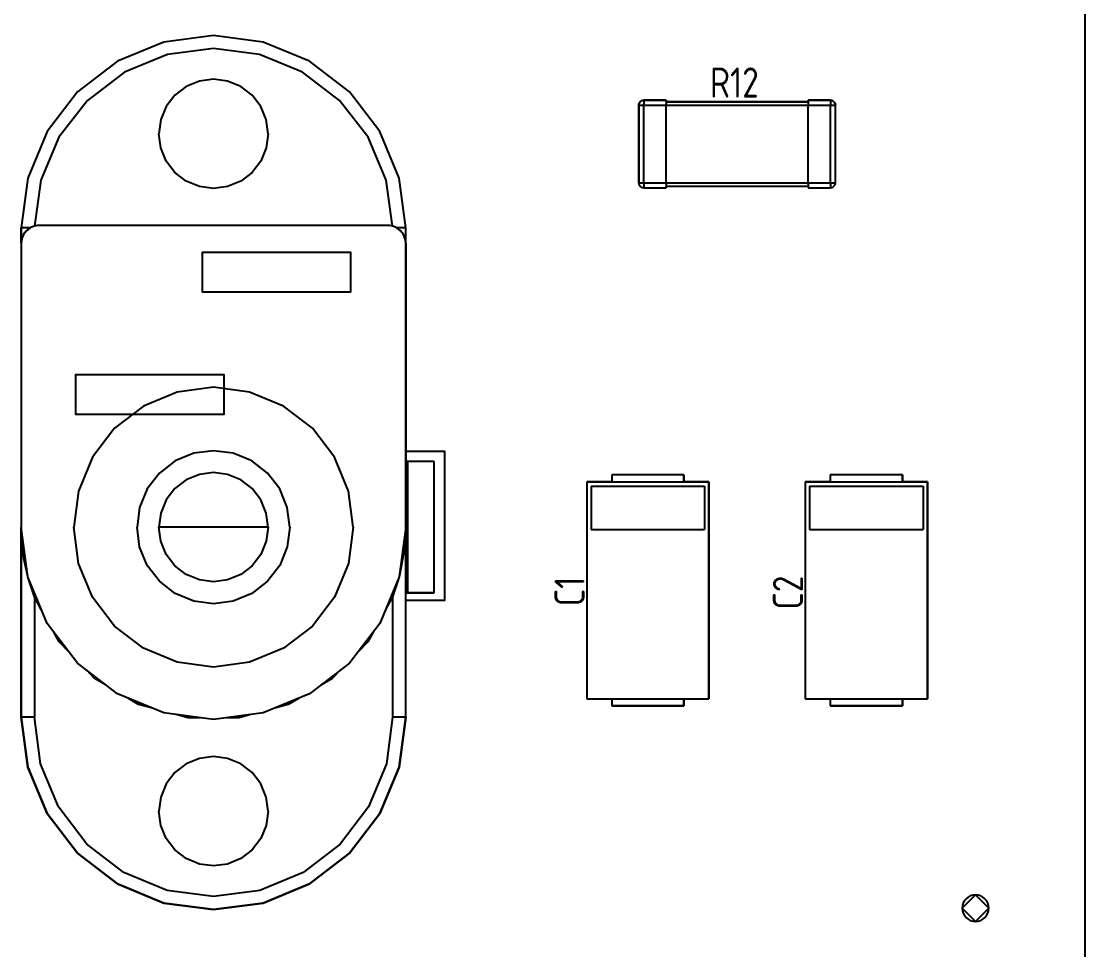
# Model space of a CAD drawing. Header units: inches. Extents: x 0 to 840, y -594 to 0.
# Drawn here: x 265.96 to 314.65, y -326.25 to -283.77 of the extents above; entities that cross this region are included whole.
import ezdxf

# ---------------------------------------------------------------- set-up
doc = ezdxf.new("R2010")
doc.units = ezdxf.units.IN
doc.header["$MEASUREMENT"] = 0
doc.styles.add('GOST type A0', font='', dxfattribs={"oblique": 15, "height": 5})
doc.styles.get('GOST type A0').set_extended_font_data('GOST type A')

msp = doc.modelspace()

# ---------------------------------------------------------------- linework, layer by layer
at = {"color": 18, "true_color": 0x000000}
for p, q in [((314.646, -244.354), (314.646, -389.354)), ((272.48, -284.72), (270.358, -285.598)), ((272.48, -284.72), (270.358, -285.598)), ((272.48, -284.72), (270.358, -285.598)), ((272.48, -284.72), (270.358, -285.598)), ((274.758, -284.42), (272.48, -284.72)), ((274.758, -284.42), (272.48, -284.72)), ((274.758, -284.42), (272.48, -284.72)), ((274.758, -284.42), (272.48, -284.72)), ((277.036, -284.72), (274.758, -284.42)), ((277.036, -284.72), (274.758, -284.42)), ((277.036, -284.72), (274.758, -284.42)), ((277.036, -284.72), (274.758, -284.42)), ((279.158, -285.598), (277.036, -284.72)), ((279.158, -285.598), (277.036, -284.72)), ((279.158, -285.598), (277.036, -284.72)), ((279.158, -285.598), (277.036, -284.72)), ((272.648, -285.296), (270.68, -286.106)), ((272.648, -285.296), (270.68, -286.106)), ((274.758, -285.02), (272.648, -285.296)), ((274.758, -285.02), (272.648, -285.296)), ((276.868, -285.296), (274.758, -285.02)), ((276.868, -285.296), (274.758, -285.02)), ((278.836, -286.106), (276.868, -285.296)), ((278.836, -286.106), (276.868, -285.296)), ((270.358, -285.598), (268.536, -286.998)), ((270.358, -285.598), (268.536, -286.998)), ((270.358, -285.598), (268.536, -286.998)), ((270.358, -285.598), (268.536, -286.998)), ((280.98, -286.998), (279.158, -285.598)), ((280.98, -286.998), (279.158, -285.598)), ((280.98, -286.998), (279.158, -285.598)), ((280.98, -286.998), (279.158, -285.598)), ((270.68, -286.106), (268.986, -287.396)), ((270.68, -286.106), (268.986, -287.396)), ((280.53, -287.396), (278.836, -286.106)), ((280.53, -287.396), (278.836, -286.106)), ((273.508, -286.754), (272.99, -287.152)), ((273.508, -286.754), (272.99, -287.152)), ((274.112, -286.504), (273.508, -286.754)), ((274.112, -286.504), (273.508, -286.754)), ((274.758, -286.42), (274.112, -286.504)), ((274.758, -286.42), (274.112, -286.504)), ((275.406, -286.504), (274.758, -286.42)), ((275.406, -286.504), (274.758, -286.42)), ((276.008, -286.754), (275.406, -286.504)), ((276.008, -286.754), (275.406, -286.504)), ((276.526, -287.152), (276.008, -286.754)), ((276.526, -287.152), (276.008, -286.754)), ((268.536, -286.998), (267.138, -288.82)), ((268.536, -286.998), (267.138, -288.82)), ((268.536, -286.998), (267.138, -288.82)), ((268.536, -286.998), (267.138, -288.82)), ((272.99, -287.152), (272.594, -287.67)), ((272.99, -287.152), (272.594, -287.67)), ((276.924, -287.67), (276.526, -287.152)), ((276.924, -287.67), (276.526, -287.152)), ((282.38, -288.82), (280.98, -286.998)), ((282.38, -288.82), (280.98, -286.998)), ((282.38, -288.82), (280.98, -286.998)), ((282.38, -288.82), (280.98, -286.998)), ((268.986, -287.396), (267.682, -289.076)), ((268.986, -287.396), (267.682, -289.076)), ((272.594, -287.67), (272.344, -288.272)), ((272.594, -287.67), (272.344, -288.272)), ((277.172, -288.272), (276.924, -287.67)), ((277.172, -288.272), (276.924, -287.67)), ((281.834, -289.076), (280.53, -287.396)), ((281.834, -289.076), (280.53, -287.396)), ((294.238, -287.552), (294.23, -287.612)), ((294.23, -287.612), (294.238, -287.552)), ((294.238, -287.552), (294.23, -287.612)), ((294.23, -287.612), (294.238, -287.552)), ((294.23, -287.612), (294.23, -291.162)), ((294.23, -291.162), (294.23, -287.612)), ((294.23, -287.612), (294.238, -287.612)), ((294.23, -287.612), (294.23, -291.162)), ((294.23, -291.162), (294.23, -287.612)), ((294.23, -287.612), (294.238, -287.612)), ((294.26, -287.498), (294.238, -287.552)), ((294.238, -287.552), (294.26, -287.498)), ((294.26, -287.498), (294.238, -287.552)), ((294.238, -287.552), (294.26, -287.498)), ((294.238, -287.612), (294.26, -287.612)), ((294.238, -287.612), (294.26, -287.612)), ((294.296, -287.452), (294.26, -287.498)), ((294.26, -287.498), (294.296, -287.452)), ((294.296, -287.452), (294.26, -287.498)), ((294.26, -287.498), (294.296, -287.452)), ((294.26, -287.612), (294.296, -287.612)), ((294.26, -287.612), (294.296, -287.612)), ((294.342, -287.416), (294.296, -287.452)), ((294.296, -287.452), (294.342, -287.416)), ((294.342, -287.416), (294.296, -287.452)), ((294.296, -287.452), (294.342, -287.416)), ((294.296, -287.612), (294.342, -287.612)), ((294.296, -287.612), (294.342, -287.612)), ((294.396, -287.394), (294.342, -287.416)), ((294.342, -287.416), (294.396, -287.394)), ((294.396, -287.394), (294.342, -287.416)), ((294.342, -287.416), (294.396, -287.394)), ((294.342, -287.612), (294.396, -287.612)), ((294.342, -287.612), (294.396, -287.612)), ((294.454, -287.386), (294.396, -287.394)), ((294.396, -287.394), (294.454, -287.386)), ((294.454, -287.386), (294.396, -287.394)), ((294.396, -287.394), (294.454, -287.386)), ((294.396, -287.612), (294.454, -287.612)), ((294.396, -287.612), (294.454, -287.612)), ((295.48, -287.386), (294.454, -287.386)), ((294.454, -287.386), (295.48, -287.386)), ((294.454, -287.386), (294.454, -287.394)), ((295.48, -287.386), (294.454, -287.386)), ((294.454, -287.386), (295.48, -287.386)), ((294.454, -287.386), (294.454, -287.394)), ((294.454, -287.394), (294.454, -287.416)), ((294.454, -287.394), (294.454, -287.416)), ((294.454, -287.416), (294.454, -287.452)), ((294.454, -287.416), (294.454, -287.452)), ((294.454, -287.452), (294.454, -287.498)), ((294.454, -287.452), (294.454, -287.498)), ((294.454, -287.498), (294.454, -287.552)), ((294.454, -287.498), (294.454, -287.552)), ((294.454, -287.612), (294.454, -287.552)), ((294.454, -287.612), (294.454, -287.552)), ((294.454, -287.612), (295.48, -287.612)), ((294.454, -291.162), (294.454, -287.612)), ((294.454, -287.612), (295.48, -287.612)), ((294.454, -291.162), (294.454, -287.612)), ((295.48, -287.462), (295.48, -287.386)), ((295.48, -287.386), (295.48, -287.394)), ((295.48, -287.462), (295.48, -287.386)), ((295.48, -287.386), (295.48, -287.394)), ((295.48, -287.394), (295.48, -287.416)), ((295.48, -287.394), (295.48, -287.416)), ((295.48, -287.416), (295.48, -287.452)), ((295.48, -287.416), (295.48, -287.452)), ((295.48, -287.452), (295.48, -287.498)), ((295.48, -287.452), (295.48, -287.498)), ((301.98, -287.462), (295.48, -287.462)), ((295.48, -287.462), (301.98, -287.462)), ((301.98, -287.462), (295.48, -287.462)), ((295.48, -287.462), (301.98, -287.462)), ((295.48, -287.498), (295.48, -287.552)), ((295.48, -287.498), (295.48, -287.552)), ((295.48, -287.612), (295.48, -287.552)), ((295.48, -287.612), (295.48, -287.552)), ((295.48, -291.162), (295.48, -287.612)), ((295.48, -287.612), (301.98, -287.612)), ((295.48, -291.162), (295.48, -287.612)), ((295.48, -287.612), (301.98, -287.612)), ((303.004, -287.386), (301.98, -287.386)), ((301.98, -287.386), (301.98, -287.394)), ((301.98, -287.386), (303.004, -287.386)), ((301.98, -287.394), (301.98, -287.386)), ((303.004, -287.386), (301.98, -287.386)), ((301.98, -287.386), (301.98, -287.394)), ((301.98, -287.386), (303.004, -287.386)), ((301.98, -287.394), (301.98, -287.386)), ((301.98, -287.394), (301.98, -287.462)), ((301.98, -287.394), (301.98, -287.416)), ((301.98, -287.394), (301.98, -287.462)), ((301.98, -287.394), (301.98, -287.416)), ((301.98, -287.416), (301.98, -287.452)), ((301.98, -287.416), (301.98, -287.452)), ((301.98, -287.452), (301.98, -287.498)), ((301.98, -287.452), (301.98, -287.498)), ((301.98, -287.498), (301.98, -287.552)), ((301.98, -287.498), (301.98, -287.552)), ((301.98, -287.552), (301.98, -287.612)), ((301.98, -287.552), (301.98, -287.612)), ((301.98, -291.162), (301.98, -287.612)), ((301.98, -287.612), (303.004, -287.612)), ((301.98, -291.162), (301.98, -287.612)), ((301.98, -287.612), (303.004, -287.612)), ((303.064, -287.394), (303.004, -287.386)), ((303.004, -287.386), (303.064, -287.394)), ((303.004, -287.394), (303.004, -287.386)), ((303.064, -287.394), (303.004, -287.386)), ((303.004, -287.386), (303.064, -287.394)), ((303.004, -287.394), (303.004, -287.386)), ((303.004, -287.394), (303.004, -287.416)), ((303.004, -287.394), (303.004, -287.416)), ((303.004, -287.416), (303.004, -287.452)), ((303.004, -287.416), (303.004, -287.452)), ((303.004, -287.452), (303.004, -287.498)), ((303.004, -287.452), (303.004, -287.498)), ((303.004, -287.498), (303.004, -287.552)), ((303.004, -287.498), (303.004, -287.552)), ((303.004, -287.552), (303.004, -287.612)), ((303.004, -287.552), (303.004, -287.612)), ((303.004, -287.612), (303.064, -287.612)), ((303.004, -291.162), (303.004, -287.612)), ((303.004, -287.612), (303.064, -287.612)), ((303.004, -291.162), (303.004, -287.612)), ((303.118, -287.416), (303.064, -287.394)), ((303.064, -287.394), (303.118, -287.416)), ((303.118, -287.416), (303.064, -287.394)), ((303.064, -287.394), (303.118, -287.416)), ((303.064, -287.612), (303.118, -287.612)), ((303.064, -287.612), (303.118, -287.612)), ((303.164, -287.452), (303.118, -287.416)), ((303.118, -287.416), (303.164, -287.452)), ((303.164, -287.452), (303.118, -287.416)), ((303.118, -287.416), (303.164, -287.452)), ((303.118, -287.612), (303.164, -287.612)), ((303.118, -287.612), (303.164, -287.612)), ((303.2, -287.498), (303.164, -287.452)), ((303.164, -287.452), (303.2, -287.498)), ((303.2, -287.498), (303.164, -287.452)), ((303.164, -287.452), (303.2, -287.498)), ((303.164, -287.612), (303.2, -287.612)), ((303.164, -287.612), (303.2, -287.612)), ((303.222, -287.552), (303.2, -287.498)), ((303.2, -287.498), (303.222, -287.552)), ((303.222, -287.552), (303.2, -287.498)), ((303.2, -287.498), (303.222, -287.552)), ((303.2, -287.612), (303.222, -287.612)), ((303.2, -287.612), (303.222, -287.612)), ((303.23, -287.612), (303.222, -287.552)), ((303.222, -287.552), (303.23, -287.612)), ((303.23, -287.612), (303.222, -287.552)), ((303.222, -287.552), (303.23, -287.612)), ((303.222, -287.612), (303.23, -287.612)), ((303.222, -287.612), (303.23, -287.612)), ((303.23, -291.162), (303.23, -287.612)), ((303.23, -291.162), (303.23, -287.612)), ((303.23, -291.162), (303.23, -287.612)), ((303.23, -291.162), (303.23, -287.612)), ((272.344, -288.272), (272.258, -288.92)), ((272.344, -288.272), (272.258, -288.92)), ((277.258, -288.92), (277.172, -288.272)), ((277.258, -288.92), (277.172, -288.272)), ((267.138, -288.82), (266.258, -290.942)), ((267.138, -288.82), (266.258, -290.942)), ((267.138, -288.82), (266.258, -290.942)), ((267.138, -288.82), (266.258, -290.942)), ((267.682, -289.076), (266.854, -291.038)), ((267.682, -289.076), (266.854, -291.038)), ((272.344, -289.566), (272.258, -288.92)), ((272.344, -289.566), (272.258, -288.92)), ((277.258, -288.92), (277.172, -289.566)), ((277.258, -288.92), (277.172, -289.566)), ((282.662, -291.038), (281.834, -289.076)), ((282.662, -291.038), (281.834, -289.076)), ((283.258, -290.942), (282.38, -288.82)), ((283.258, -290.942), (282.38, -288.82)), ((283.258, -290.942), (282.38, -288.82)), ((283.258, -290.942), (282.38, -288.82)), ((272.594, -290.17), (272.344, -289.566)), ((272.594, -290.17), (272.344, -289.566)), ((277.172, -289.566), (276.924, -290.17)), ((277.172, -289.566), (276.924, -290.17)), ((272.99, -290.688), (272.594, -290.17)), ((272.99, -290.688), (272.594, -290.17)), ((276.924, -290.17), (276.526, -290.688)), ((276.924, -290.17), (276.526, -290.688)), ((266.258, -290.942), (265.958, -293.22)), ((266.258, -290.942), (265.958, -293.22)), ((266.258, -290.942), (265.958, -293.22)), ((266.258, -290.942), (265.958, -293.22)), ((266.854, -291.038), (266.558, -293.146)), ((266.854, -291.038), (266.558, -293.146)), ((273.508, -291.084), (272.99, -290.688)), ((273.508, -291.084), (272.99, -290.688)), ((274.112, -291.334), (273.508, -291.084)), ((274.112, -291.334), (273.508, -291.084)), ((276.008, -291.084), (275.406, -291.334)), ((276.008, -291.084), (275.406, -291.334)), ((276.526, -290.688), (276.008, -291.084)), ((276.526, -290.688), (276.008, -291.084)), ((282.958, -293.146), (282.662, -291.038)), ((282.958, -293.146), (282.662, -291.038)), ((283.558, -293.22), (283.258, -290.942)), ((283.558, -293.22), (283.258, -290.942)), ((283.558, -293.22), (283.258, -290.942)), ((283.558, -293.22), (283.258, -290.942)), ((274.758, -291.42), (274.112, -291.334)), ((274.758, -291.42), (274.112, -291.334)), ((275.406, -291.334), (274.758, -291.42)), ((275.406, -291.334), (274.758, -291.42)), ((294.23, -291.162), (294.238, -291.22)), ((294.23, -291.162), (294.238, -291.22)), ((294.23, -291.162), (294.238, -291.162)), ((294.23, -291.162), (294.238, -291.22)), ((294.23, -291.162), (294.238, -291.22)), ((294.23, -291.162), (294.238, -291.162)), ((294.238, -291.162), (294.26, -291.162)), ((294.238, -291.162), (294.26, -291.162)), ((294.238, -291.22), (294.26, -291.274)), ((294.238, -291.22), (294.26, -291.274)), ((294.238, -291.22), (294.26, -291.274)), ((294.238, -291.22), (294.26, -291.274)), ((294.26, -291.162), (294.296, -291.162)), ((294.26, -291.162), (294.296, -291.162)), ((294.26, -291.274), (294.296, -291.32)), ((294.26, -291.274), (294.296, -291.32)), ((294.26, -291.274), (294.296, -291.32)), ((294.26, -291.274), (294.296, -291.32)), ((294.296, -291.162), (294.342, -291.162)), ((294.296, -291.162), (294.342, -291.162)), ((294.296, -291.32), (294.342, -291.356)), ((294.296, -291.32), (294.342, -291.356)), ((294.296, -291.32), (294.342, -291.356)), ((294.296, -291.32), (294.342, -291.356)), ((294.342, -291.162), (294.396, -291.162)), ((294.342, -291.162), (294.396, -291.162)), ((294.342, -291.356), (294.396, -291.378)), ((294.342, -291.356), (294.396, -291.378)), ((294.342, -291.356), (294.396, -291.378)), ((294.342, -291.356), (294.396, -291.378)), ((294.396, -291.162), (294.454, -291.162)), ((294.396, -291.162), (294.454, -291.162)), ((294.396, -291.378), (294.454, -291.386)), ((294.396, -291.378), (294.454, -291.386)), ((294.396, -291.378), (294.454, -291.386)), ((294.396, -291.378), (294.454, -291.386)), ((294.454, -291.162), (294.454, -291.22)), ((294.454, -291.162), (295.48, -291.162)), ((294.454, -291.162), (294.454, -291.22)), ((294.454, -291.162), (295.48, -291.162)), ((294.454, -291.22), (294.454, -291.274)), ((294.454, -291.22), (294.454, -291.274)), ((294.454, -291.274), (294.454, -291.32)), ((294.454, -291.274), (294.454, -291.32)), ((294.454, -291.32), (294.454, -291.356)), ((294.454, -291.32), (294.454, -291.356)), ((294.454, -291.356), (294.454, -291.378)), ((294.454, -291.356), (294.454, -291.378)), ((294.454, -291.386), (294.454, -291.378)), ((294.454, -291.386), (294.454, -291.378)), ((294.454, -291.386), (295.48, -291.386)), ((294.454, -291.386), (295.48, -291.386)), ((294.454, -291.386), (295.48, -291.386)), ((294.454, -291.386), (295.48, -291.386)), ((295.48, -291.162), (295.48, -291.22)), ((295.48, -291.162), (301.98, -291.162)), ((295.48, -291.162), (295.48, -291.22)), ((295.48, -291.162), (301.98, -291.162)), ((295.48, -291.22), (295.48, -291.274)), ((295.48, -291.22), (295.48, -291.274)), ((295.48, -291.274), (295.48, -291.32)), ((295.48, -291.274), (295.48, -291.32)), ((295.48, -291.378), (295.48, -291.312)), ((295.48, -291.312), (301.98, -291.312)), ((295.48, -291.312), (301.98, -291.312)), ((295.48, -291.378), (295.48, -291.312)), ((295.48, -291.312), (301.98, -291.312)), ((295.48, -291.312), (301.98, -291.312)), ((295.48, -291.32), (295.48, -291.356)), ((295.48, -291.32), (295.48, -291.356)), ((295.48, -291.356), (295.48, -291.378)), ((295.48, -291.356), (295.48, -291.378)), ((295.48, -291.386), (295.48, -291.378)), ((295.48, -291.386), (295.48, -291.378)), ((295.48, -291.386), (295.48, -291.378)), ((295.48, -291.386), (295.48, -291.378)), ((301.98, -291.22), (301.98, -291.162)), ((301.98, -291.162), (303.004, -291.162)), ((301.98, -291.22), (301.98, -291.162)), ((301.98, -291.162), (303.004, -291.162)), ((301.98, -291.22), (301.98, -291.274)), ((301.98, -291.22), (301.98, -291.274)), ((301.98, -291.274), (301.98, -291.32)), ((301.98, -291.274), (301.98, -291.32)), ((301.98, -291.312), (301.98, -291.386)), ((301.98, -291.312), (301.98, -291.386)), ((301.98, -291.32), (301.98, -291.356)), ((301.98, -291.32), (301.98, -291.356)), ((301.98, -291.356), (301.98, -291.378)), ((301.98, -291.356), (301.98, -291.378)), ((301.98, -291.378), (301.98, -291.386)), ((301.98, -291.378), (301.98, -291.386)), ((301.98, -291.386), (303.004, -291.386)), ((301.98, -291.386), (303.004, -291.386)), ((301.98, -291.386), (303.004, -291.386)), ((301.98, -291.386), (303.004, -291.386)), ((303.004, -291.22), (303.004, -291.162)), ((303.004, -291.162), (303.064, -291.162)), ((303.004, -291.22), (303.004, -291.162)), ((303.004, -291.162), (303.064, -291.162)), ((303.004, -291.22), (303.004, -291.274)), ((303.004, -291.22), (303.004, -291.274)), ((303.004, -291.274), (303.004, -291.32)), ((303.004, -291.274), (303.004, -291.32)), ((303.004, -291.32), (303.004, -291.356)), ((303.004, -291.32), (303.004, -291.356)), ((303.004, -291.356), (303.004, -291.378)), ((303.004, -291.356), (303.004, -291.378)), ((303.004, -291.386), (303.064, -291.378)), ((303.004, -291.378), (303.004, -291.386)), ((303.004, -291.386), (303.064, -291.378)), ((303.004, -291.386), (303.064, -291.378)), ((303.004, -291.378), (303.004, -291.386)), ((303.004, -291.386), (303.064, -291.378)), ((303.064, -291.162), (303.118, -291.162)), ((303.064, -291.162), (303.118, -291.162)), ((303.064, -291.378), (303.118, -291.356)), ((303.064, -291.378), (303.118, -291.356)), ((303.064, -291.378), (303.118, -291.356)), ((303.064, -291.378), (303.118, -291.356)), ((303.118, -291.162), (303.164, -291.162)), ((303.118, -291.162), (303.164, -291.162)), ((303.118, -291.356), (303.164, -291.32)), ((303.118, -291.356), (303.164, -291.32)), ((303.118, -291.356), (303.164, -291.32)), ((303.118, -291.356), (303.164, -291.32)), ((303.164, -291.162), (303.2, -291.162)), ((303.164, -291.162), (303.2, -291.162)), ((303.164, -291.32), (303.2, -291.274)), ((303.164, -291.32), (303.2, -291.274)), ((303.164, -291.32), (303.2, -291.274)), ((303.164, -291.32), (303.2, -291.274)), ((303.2, -291.162), (303.222, -291.162)), ((303.2, -291.162), (303.222, -291.162)), ((303.2, -291.274), (303.222, -291.22)), ((303.2, -291.274), (303.222, -291.22)), ((303.2, -291.274), (303.222, -291.22)), ((303.2, -291.274), (303.222, -291.22)), ((303.222, -291.22), (303.23, -291.162)), ((303.222, -291.22), (303.23, -291.162)), ((303.222, -291.162), (303.23, -291.162)), ((303.222, -291.22), (303.23, -291.162)), ((303.222, -291.22), (303.23, -291.162)), ((303.222, -291.162), (303.23, -291.162)), ((265.958, -293.22), (265.958, -315.62)), ((265.958, -293.92), (265.958, -293.22)), ((265.976, -293.22), (265.958, -293.22)), ((265.958, -293.22), (265.958, -315.62)), ((265.958, -293.92), (265.958, -293.22)), ((265.976, -293.22), (265.958, -293.22)), ((266.032, -293.22), (265.976, -293.22)), ((266.032, -293.22), (265.976, -293.22)), ((266.066, -293.52), (265.986, -293.712)), ((266.066, -293.52), (265.986, -293.712)), ((266.056, -293.538), (266, -293.662)), ((266.056, -293.538), (266, -293.662)), ((266.12, -293.22), (266.032, -293.22)), ((266.12, -293.22), (266.032, -293.22)), ((266.062, -293.528), (266.056, -293.538)), ((266.062, -293.528), (266.056, -293.538)), ((266.192, -293.354), (266.066, -293.52)), ((266.192, -293.354), (266.066, -293.52)), ((266.134, -293.418), (266.078, -293.502)), ((266.134, -293.418), (266.078, -293.502)), ((266.236, -293.22), (266.12, -293.22)), ((266.236, -293.22), (266.12, -293.22)), ((266.176, -293.376), (266.134, -293.418)), ((266.176, -293.376), (266.134, -293.418)), ((266.358, -293.226), (266.192, -293.354)), ((266.358, -293.226), (266.192, -293.354)), ((266.238, -293.312), (266.21, -293.34)), ((266.238, -293.312), (266.21, -293.34)), ((266.37, -293.22), (266.236, -293.22)), ((266.37, -293.22), (266.236, -293.22)), ((266.338, -293.242), (266.238, -293.312)), ((266.338, -293.242), (266.238, -293.312)), ((266.552, -293.148), (266.358, -293.226)), ((266.552, -293.148), (266.358, -293.226)), ((266.37, -293.22), (266.364, -293.224)), ((266.37, -293.22), (266.364, -293.224)), ((266.42, -293.194), (266.37, -293.22)), ((266.42, -293.194), (266.37, -293.22)), ((266.472, -293.172), (266.42, -293.194)), ((266.472, -293.172), (266.42, -293.194)), ((266.546, -293.148), (266.472, -293.172)), ((266.546, -293.148), (266.472, -293.172)), ((266.758, -293.12), (266.552, -293.148)), ((266.758, -293.12), (266.552, -293.148)), ((266.558, -293.146), (266.554, -293.146)), ((266.558, -293.146), (266.554, -293.146)), ((266.624, -293.132), (266.558, -293.146)), ((266.624, -293.132), (266.558, -293.146)), ((266.69, -293.122), (266.624, -293.132)), ((266.69, -293.122), (266.624, -293.132)), ((266.758, -293.12), (266.69, -293.122)), ((266.758, -293.12), (266.69, -293.122)), ((282.758, -293.12), (266.758, -293.12)), ((282.758, -293.12), (266.758, -293.12)), ((282.826, -293.122), (282.758, -293.12)), ((282.966, -293.148), (282.758, -293.12)), ((282.826, -293.122), (282.758, -293.12)), ((282.966, -293.148), (282.758, -293.12)), ((282.892, -293.132), (282.826, -293.122)), ((282.892, -293.132), (282.826, -293.122)), ((282.958, -293.146), (282.892, -293.132)), ((282.958, -293.146), (282.892, -293.132)), ((282.964, -293.146), (282.958, -293.146)), ((282.964, -293.146), (282.958, -293.146)), ((283.158, -293.226), (282.966, -293.148)), ((283.158, -293.226), (282.966, -293.148)), ((283.012, -293.162), (282.968, -293.148)), ((283.012, -293.162), (282.968, -293.148)), ((283.066, -293.182), (283.012, -293.162)), ((283.066, -293.182), (283.012, -293.162)), ((283.146, -293.22), (283.066, -293.182)), ((283.146, -293.22), (283.066, -293.182)), ((283.154, -293.226), (283.146, -293.22)), ((283.28, -293.22), (283.146, -293.22)), ((283.154, -293.226), (283.146, -293.22)), ((283.28, -293.22), (283.146, -293.22)), ((283.324, -293.354), (283.158, -293.226)), ((283.324, -293.354), (283.158, -293.226)), ((283.232, -293.276), (283.166, -293.232)), ((283.232, -293.276), (283.166, -293.232)), ((283.308, -293.338), (283.232, -293.276)), ((283.308, -293.338), (283.232, -293.276)), ((283.396, -293.22), (283.28, -293.22)), ((283.396, -293.22), (283.28, -293.22)), ((283.316, -293.348), (283.308, -293.338)), ((283.316, -293.348), (283.308, -293.338)), ((283.45, -293.52), (283.324, -293.354)), ((283.45, -293.52), (283.324, -293.354)), ((283.43, -293.486), (283.358, -293.398)), ((283.43, -293.486), (283.358, -293.398)), ((283.484, -293.22), (283.396, -293.22)), ((283.484, -293.22), (283.396, -293.22)), ((283.438, -293.504), (283.43, -293.486)), ((283.438, -293.504), (283.43, -293.486)), ((283.53, -293.712), (283.45, -293.52)), ((283.53, -293.712), (283.45, -293.52)), ((283.54, -293.22), (283.484, -293.22)), ((283.54, -293.22), (283.484, -293.22)), ((283.558, -293.22), (283.54, -293.22)), ((283.558, -293.22), (283.54, -293.22)), ((283.558, -303.92), (283.558, -293.22)), ((283.558, -293.92), (283.558, -293.22)), ((283.558, -303.92), (283.558, -293.22)), ((283.558, -293.92), (283.558, -293.22)), ((265.986, -293.712), (265.958, -293.92)), ((265.986, -293.712), (265.958, -293.92)), ((265.968, -293.79), (265.958, -293.92)), ((265.968, -293.79), (265.958, -293.92)), ((265.958, -293.92), (265.958, -306.92)), ((265.958, -293.92), (265.958, -306.92)), ((265.982, -293.734), (265.968, -293.79)), ((265.982, -293.734), (265.968, -293.79)), ((266, -293.662), (265.992, -293.698)), ((266, -293.662), (265.992, -293.698)), ((283.524, -293.688), (283.49, -293.616)), ((283.524, -293.688), (283.49, -293.616)), ((283.526, -293.7), (283.524, -293.688)), ((283.526, -293.7), (283.524, -293.688)), ((283.558, -293.92), (283.53, -293.712)), ((283.558, -293.92), (283.53, -293.712)), ((283.558, -293.92), (283.558, -306.92)), ((283.558, -293.92), (283.558, -306.92)), ((274.247, -294.354), (274.246, -296.153)), ((281.046, -294.355), (274.247, -294.354)), ((281.045, -296.154), (281.046, -294.355)), ((274.246, -296.153), (281.045, -296.154)), ((268.447, -299.954), (268.446, -301.753)), ((275.246, -299.955), (268.447, -299.954)), ((275.245, -301.754), (275.246, -299.955)), ((273.102, -300.738), (271.558, -301.378)), ((273.102, -300.738), (271.558, -301.378)), ((274.758, -300.52), (273.102, -300.738)), ((274.758, -300.52), (273.102, -300.738)), ((276.414, -300.738), (274.758, -300.52)), ((276.414, -300.738), (274.758, -300.52)), ((277.958, -301.378), (276.414, -300.738)), ((277.958, -301.378), (276.414, -300.738)), ((271.558, -301.378), (270.232, -302.394)), ((271.558, -301.378), (270.232, -302.394)), ((279.284, -302.394), (277.958, -301.378)), ((279.284, -302.394), (277.958, -301.378)), ((268.446, -301.753), (275.245, -301.754)), ((270.232, -302.394), (269.216, -303.72)), ((270.232, -302.394), (269.216, -303.72)), ((280.3, -303.72), (279.284, -302.394)), ((280.3, -303.72), (279.284, -302.394)), ((269.216, -303.72), (268.576, -305.264)), ((269.216, -303.72), (268.576, -305.264)), ((273.852, -303.54), (273.008, -303.888)), ((273.852, -303.54), (273.008, -303.888)), ((274.758, -303.42), (273.852, -303.54)), ((274.758, -303.42), (273.852, -303.54)), ((275.664, -303.54), (274.758, -303.42)), ((275.664, -303.54), (274.758, -303.42)), ((276.508, -303.888), (275.664, -303.54)), ((276.508, -303.888), (275.664, -303.54)), ((280.94, -305.264), (280.3, -303.72)), ((280.94, -305.264), (280.3, -303.72)), ((283.547, -303.454), (283.546, -310.253)), ((285.346, -303.455), (283.547, -303.454)), ((285.345, -310.254), (285.346, -303.455)), ((273.008, -303.888), (272.284, -304.444)), ((273.008, -303.888), (272.284, -304.444)), ((277.232, -304.444), (276.508, -303.888)), ((277.232, -304.444), (276.508, -303.888)), ((284.858, -303.92), (283.558, -303.92)), ((283.658, -303.92), (283.558, -303.92)), ((284.858, -303.92), (283.558, -303.92)), ((283.658, -303.92), (283.558, -303.92)), ((283.968, -303.92), (283.658, -303.92)), ((283.658, -309.92), (283.658, -303.92)), ((283.968, -303.92), (283.658, -303.92)), ((283.658, -309.92), (283.658, -303.92)), ((284.258, -303.92), (283.968, -303.92)), ((284.258, -303.92), (283.968, -303.92)), ((284.506, -303.92), (284.258, -303.92)), ((284.506, -303.92), (284.258, -303.92)), ((284.698, -303.92), (284.506, -303.92)), ((284.698, -303.92), (284.506, -303.92)), ((284.818, -303.92), (284.698, -303.92)), ((284.818, -303.92), (284.698, -303.92)), ((284.858, -303.92), (284.818, -303.92)), ((284.858, -303.92), (284.818, -303.92)), ((284.858, -309.92), (284.858, -303.92)), ((284.858, -309.92), (284.858, -303.92)), ((284.858, -309.92), (284.858, -303.92)), ((284.858, -309.92), (284.858, -303.92)), ((272.284, -304.444), (271.726, -305.17)), ((272.284, -304.444), (271.726, -305.17)), ((273.508, -304.754), (272.99, -305.152)), ((273.508, -304.754), (272.99, -305.152)), ((274.112, -304.504), (273.508, -304.754)), ((274.112, -304.504), (273.508, -304.754)), ((274.758, -304.42), (274.112, -304.504)), ((274.758, -304.42), (274.112, -304.504)), ((275.406, -304.504), (274.758, -304.42)), ((275.406, -304.504), (274.758, -304.42)), ((276.008, -304.754), (275.406, -304.504)), ((276.008, -304.754), (275.406, -304.504)), ((276.526, -305.152), (276.008, -304.754)), ((276.526, -305.152), (276.008, -304.754)), ((277.79, -305.17), (277.232, -304.444)), ((277.79, -305.17), (277.232, -304.444)), ((296.298, -304.529), (292.994, -304.529)), ((292.994, -304.529), (292.994, -304.847)), ((296.298, -304.529), (292.994, -304.529)), ((292.994, -304.529), (292.994, -304.847)), ((296.298, -304.529), (292.994, -304.529)), ((292.994, -304.529), (292.994, -304.847)), ((296.298, -304.529), (292.994, -304.529)), ((292.994, -304.529), (292.994, -304.847)), ((296.298, -304.529), (292.994, -304.529)), ((292.994, -304.529), (292.994, -304.847)), ((296.298, -304.529), (292.994, -304.529)), ((292.994, -304.529), (292.994, -304.847)), ((296.298, -304.847), (296.298, -304.529)), ((296.298, -304.529), (296.298, -304.847)), ((296.298, -304.529), (296.298, -304.847)), ((296.298, -304.847), (296.298, -304.529)), ((296.298, -304.529), (296.298, -304.847)), ((296.298, -304.529), (296.298, -304.847)), ((306.298, -304.529), (302.994, -304.529)), ((302.994, -304.529), (302.994, -304.847)), ((306.298, -304.529), (302.994, -304.529)), ((302.994, -304.529), (302.994, -304.847)), ((306.298, -304.529), (302.994, -304.529)), ((302.994, -304.529), (302.994, -304.847)), ((306.298, -304.529), (302.994, -304.529)), ((302.994, -304.529), (302.994, -304.847)), ((306.298, -304.529), (302.994, -304.529)), ((302.994, -304.529), (302.994, -304.847)), ((306.298, -304.529), (302.994, -304.529)), ((302.994, -304.529), (302.994, -304.847)), ((306.298, -304.847), (306.298, -304.529)), ((306.298, -304.529), (306.298, -304.847)), ((306.298, -304.529), (306.298, -304.847)), ((306.298, -304.847), (306.298, -304.529)), ((306.298, -304.529), (306.298, -304.847)), ((306.298, -304.529), (306.298, -304.847)), ((268.576, -305.264), (268.358, -306.92)), ((268.576, -305.264), (268.358, -306.92)), ((271.726, -305.17), (271.378, -306.014)), ((271.726, -305.17), (271.378, -306.014)), ((272.99, -305.152), (272.594, -305.67)), ((272.99, -305.152), (272.594, -305.67)), ((276.924, -305.67), (276.526, -305.152)), ((276.924, -305.67), (276.526, -305.152)), ((278.138, -306.014), (277.79, -305.17)), ((278.138, -306.014), (277.79, -305.17)), ((281.158, -306.92), (280.94, -305.264)), ((281.158, -306.92), (280.94, -305.264)), ((292.994, -304.847), (291.852, -304.847)), ((291.852, -304.847), (291.852, -314.779)), ((291.852, -304.847), (297.44, -304.847)), ((291.852, -304.847), (291.852, -314.779)), ((291.852, -304.847), (297.44, -304.847)), ((291.852, -304.847), (291.852, -314.779)), ((292.994, -304.847), (291.852, -304.847)), ((291.852, -304.847), (291.852, -314.779)), ((291.852, -304.847), (297.44, -304.847)), ((291.852, -304.847), (291.852, -314.779)), ((291.852, -304.847), (297.44, -304.847)), ((291.852, -304.847), (291.852, -314.779)), ((292.05, -305.045), (297.242, -305.045)), ((292.05, -305.045), (292.05, -307.033)), ((292.05, -305.045), (297.242, -305.045)), ((292.05, -305.045), (292.05, -307.033)), ((292.05, -305.045), (297.242, -305.045)), ((292.05, -305.045), (292.05, -307.033)), ((292.05, -305.045), (297.242, -305.045)), ((292.05, -305.045), (292.05, -307.033)), ((297.44, -304.847), (296.298, -304.847)), ((297.44, -304.847), (296.298, -304.847)), ((297.242, -305.045), (297.242, -307.033)), ((297.242, -305.045), (297.242, -307.033)), ((297.242, -305.045), (297.242, -307.033)), ((297.242, -305.045), (297.242, -307.033)), ((297.44, -314.779), (297.44, -304.847)), ((297.44, -304.847), (297.44, -314.779)), ((297.44, -304.847), (297.44, -314.779)), ((297.44, -314.779), (297.44, -304.847)), ((297.44, -304.847), (297.44, -314.779)), ((297.44, -304.847), (297.44, -314.779)), ((302.994, -304.847), (301.852, -304.847)), ((301.852, -304.847), (301.852, -314.779)), ((301.852, -304.847), (307.44, -304.847)), ((301.852, -304.847), (301.852, -314.779)), ((301.852, -304.847), (307.44, -304.847)), ((301.852, -304.847), (301.852, -314.779)), ((302.994, -304.847), (301.852, -304.847)), ((301.852, -304.847), (301.852, -314.779)), ((301.852, -304.847), (307.44, -304.847)), ((301.852, -304.847), (301.852, -314.779)), ((301.852, -304.847), (307.44, -304.847)), ((301.852, -304.847), (301.852, -314.779)), ((302.05, -305.045), (307.242, -305.045)), ((302.05, -305.045), (302.05, -307.033)), ((302.05, -305.045), (307.242, -305.045)), ((302.05, -305.045), (302.05, -307.033)), ((302.05, -305.045), (307.242, -305.045)), ((302.05, -305.045), (302.05, -307.033)), ((302.05, -305.045), (307.242, -305.045)), ((302.05, -305.045), (302.05, -307.033)), ((307.44, -304.847), (306.298, -304.847)), ((307.44, -304.847), (306.298, -304.847)), ((307.242, -305.045), (307.242, -307.033)), ((307.242, -305.045), (307.242, -307.033)), ((307.242, -305.045), (307.242, -307.033)), ((307.242, -305.045), (307.242, -307.033)), ((307.44, -314.779), (307.44, -304.847)), ((307.44, -304.847), (307.44, -314.779)), ((307.44, -304.847), (307.44, -314.779)), ((307.44, -314.779), (307.44, -304.847)), ((307.44, -304.847), (307.44, -314.779)), ((307.44, -304.847), (307.44, -314.779)), ((272.594, -305.67), (272.344, -306.272)), ((272.594, -305.67), (272.344, -306.272)), ((277.172, -306.272), (276.924, -305.67)), ((277.172, -306.272), (276.924, -305.67)), ((271.378, -306.014), (271.258, -306.92)), ((271.378, -306.014), (271.258, -306.92)), ((278.258, -306.92), (278.138, -306.014)), ((278.258, -306.92), (278.138, -306.014)), ((272.344, -306.272), (272.258, -306.92)), ((272.344, -306.272), (272.258, -306.92)), ((277.258, -306.92), (277.172, -306.272)), ((277.258, -306.92), (277.172, -306.272)), ((266.074, -308.348), (265.958, -306.92)), ((265.958, -315.62), (265.958, -306.92)), ((266.258, -309.198), (265.958, -306.92)), ((266.074, -308.348), (265.958, -306.92)), ((265.958, -315.62), (265.958, -306.92)), ((266.258, -309.198), (265.958, -306.92)), ((268.576, -308.576), (268.358, -306.92)), ((268.576, -308.576), (268.358, -306.92)), ((271.378, -307.826), (271.258, -306.92)), ((271.378, -307.826), (271.258, -306.92)), ((272.344, -307.566), (272.258, -306.92)), ((272.344, -306.92), (272.258, -306.92)), ((272.344, -307.566), (272.258, -306.92)), ((272.344, -306.92), (272.258, -306.92)), ((272.594, -306.92), (272.344, -306.92)), ((272.594, -306.92), (272.344, -306.92)), ((272.99, -306.92), (272.594, -306.92)), ((272.99, -306.92), (272.594, -306.92)), ((273.508, -306.92), (272.99, -306.92)), ((273.508, -306.92), (272.99, -306.92)), ((274.112, -306.92), (273.508, -306.92)), ((274.112, -306.92), (273.508, -306.92)), ((274.758, -306.92), (274.112, -306.92)), ((274.758, -306.92), (274.112, -306.92)), ((275.406, -306.92), (274.758, -306.92)), ((275.406, -306.92), (274.758, -306.92)), ((276.008, -306.92), (275.406, -306.92)), ((276.008, -306.92), (275.406, -306.92)), ((276.526, -306.92), (276.008, -306.92)), ((276.526, -306.92), (276.008, -306.92)), ((276.924, -306.92), (276.526, -306.92)), ((276.924, -306.92), (276.526, -306.92)), ((277.172, -306.92), (276.924, -306.92)), ((277.172, -306.92), (276.924, -306.92)), ((277.258, -306.92), (277.172, -307.566)), ((277.258, -306.92), (277.172, -306.92)), ((277.258, -306.92), (277.172, -307.566)), ((277.258, -306.92), (277.172, -306.92)), ((278.258, -306.92), (278.138, -307.826)), ((278.258, -306.92), (278.138, -307.826)), ((281.158, -306.92), (280.94, -308.576)), ((281.158, -306.92), (280.94, -308.576)), ((283.558, -306.92), (283.258, -309.198)), ((283.558, -306.92), (283.258, -309.198)), ((283.558, -306.92), (283.492, -307.992)), ((283.558, -306.92), (283.492, -307.992)), ((283.558, -315.62), (283.558, -306.92)), ((283.558, -315.62), (283.558, -306.92)), ((292.05, -307.033), (297.242, -307.033)), ((292.05, -307.033), (297.242, -307.033)), ((292.05, -307.033), (297.242, -307.033)), ((292.05, -307.033), (297.242, -307.033)), ((302.05, -307.033), (307.242, -307.033)), ((302.05, -307.033), (307.242, -307.033)), ((302.05, -307.033), (307.242, -307.033)), ((302.05, -307.033), (307.242, -307.033)), ((272.594, -308.17), (272.344, -307.566)), ((272.594, -308.17), (272.344, -307.566)), ((277.172, -307.566), (276.924, -308.17)), ((277.172, -307.566), (276.924, -308.17)), ((271.726, -308.67), (271.378, -307.826)), ((271.726, -308.67), (271.378, -307.826)), ((272.99, -308.688), (272.594, -308.17)), ((272.99, -308.688), (272.594, -308.17)), ((276.924, -308.17), (276.526, -308.688)), ((276.924, -308.17), (276.526, -308.688)), ((278.138, -307.826), (277.79, -308.67)), ((278.138, -307.826), (277.79, -308.67)), ((283.492, -307.992), (283.294, -309.06)), ((283.492, -307.992), (283.294, -309.06)), ((266.254, -309.174), (266.074, -308.348)), ((266.254, -309.174), (266.074, -308.348)), ((269.216, -310.12), (268.576, -308.576)), ((269.216, -310.12), (268.576, -308.576)), ((272.284, -309.394), (271.726, -308.67)), ((272.284, -309.394), (271.726, -308.67)), ((277.79, -308.67), (277.232, -309.394)), ((277.79, -308.67), (277.232, -309.394)), ((280.94, -308.576), (280.3, -310.12)), ((280.94, -308.576), (280.3, -310.12)), ((273.508, -309.084), (272.99, -308.688)), ((273.508, -309.084), (272.99, -308.688)), ((274.112, -309.334), (273.508, -309.084)), ((274.112, -309.334), (273.508, -309.084)), ((276.008, -309.084), (275.406, -309.334)), ((276.008, -309.084), (275.406, -309.334)), ((276.526, -308.688), (276.008, -309.084)), ((276.526, -308.688), (276.008, -309.084)), ((283.294, -309.06), (283.264, -309.154)), ((283.294, -309.06), (283.264, -309.154)), ((267.138, -311.32), (266.258, -309.198)), ((267.138, -311.32), (266.258, -309.198)), ((266.268, -309.236), (266.262, -309.208)), ((266.268, -309.236), (266.262, -309.208)), ((266.558, -310.114), (266.268, -309.236)), ((266.558, -310.114), (266.268, -309.236)), ((273.008, -309.95), (272.284, -309.394)), ((273.008, -309.95), (272.284, -309.394)), ((274.758, -309.42), (274.112, -309.334)), ((274.758, -309.42), (274.112, -309.334)), ((275.406, -309.334), (274.758, -309.42)), ((275.406, -309.334), (274.758, -309.42)), ((277.232, -309.394), (276.508, -309.95)), ((277.232, -309.394), (276.508, -309.95)), ((283.258, -309.198), (282.38, -311.32)), ((283.258, -309.198), (282.38, -311.32)), ((283.222, -309.284), (282.958, -310.114)), ((283.222, -309.284), (282.958, -310.114)), ((266.876, -310.688), (266.558, -310.114)), ((266.558, -310.114), (266.558, -315.62)), ((266.876, -310.688), (266.558, -310.114)), ((266.558, -310.114), (266.558, -315.62)), ((270.232, -311.446), (269.216, -310.12)), ((270.232, -311.446), (269.216, -310.12)), ((273.852, -310.3), (273.008, -309.95)), ((273.852, -310.3), (273.008, -309.95)), ((276.508, -309.95), (275.664, -310.3)), ((276.508, -309.95), (275.664, -310.3)), ((280.3, -310.12), (279.284, -311.446)), ((280.3, -310.12), (279.284, -311.446)), ((282.958, -310.114), (282.64, -310.688)), ((282.958, -310.114), (282.64, -310.688)), ((282.958, -310.114), (282.958, -315.62)), ((282.958, -310.114), (282.958, -315.62)), ((283.558, -315.62), (283.558, -309.92)), ((283.558, -309.92), (284.858, -309.92)), ((283.658, -309.92), (283.558, -309.92)), ((283.558, -315.62), (283.558, -309.92)), ((283.558, -309.92), (284.858, -309.92)), ((283.658, -309.92), (283.558, -309.92)), ((283.968, -309.92), (283.658, -309.92)), ((283.968, -309.92), (283.658, -309.92)), ((284.258, -309.92), (283.968, -309.92)), ((284.258, -309.92), (283.968, -309.92)), ((284.506, -309.92), (284.258, -309.92)), ((284.506, -309.92), (284.258, -309.92)), ((284.698, -309.92), (284.506, -309.92)), ((284.698, -309.92), (284.506, -309.92)), ((284.818, -309.92), (284.698, -309.92)), ((284.818, -309.92), (284.698, -309.92)), ((284.858, -309.92), (284.818, -309.92)), ((284.858, -309.92), (284.818, -309.92)), ((274.758, -310.42), (273.852, -310.3)), ((274.758, -310.42), (273.852, -310.3)), ((275.664, -310.3), (274.758, -310.42)), ((275.664, -310.3), (274.758, -310.42)), ((283.546, -310.253), (285.345, -310.254)), ((268.536, -313.142), (267.138, -311.32)), ((268.536, -313.142), (267.138, -311.32)), ((271.558, -312.462), (270.232, -311.446)), ((271.558, -312.462), (270.232, -311.446)), ((279.284, -311.446), (277.958, -312.462)), ((279.284, -311.446), (277.958, -312.462)), ((282.38, -311.32), (280.98, -313.142)), ((282.38, -311.32), (280.98, -313.142)), ((267.688, -312.16), (267.448, -311.726)), ((267.688, -312.16), (267.448, -311.726)), ((282.068, -311.726), (281.828, -312.16)), ((282.068, -311.726), (281.828, -312.16)), ((268.132, -312.616), (267.688, -312.16)), ((268.132, -312.616), (267.688, -312.16)), ((267.982, -312.42), (267.94, -312.42)), ((267.982, -312.42), (267.94, -312.42)), ((273.102, -313.102), (271.558, -312.462)), ((273.102, -313.102), (271.558, -312.462)), ((277.958, -312.462), (276.414, -313.102)), ((277.958, -312.462), (276.414, -313.102)), ((281.828, -312.16), (281.384, -312.616)), ((281.828, -312.16), (281.384, -312.616)), ((281.576, -312.42), (281.536, -312.42)), ((281.576, -312.42), (281.536, -312.42)), ((270.358, -314.54), (268.536, -313.142)), ((270.358, -314.54), (268.536, -313.142)), ((269.318, -313.838), (268.958, -313.468)), ((269.318, -313.838), (268.958, -313.468)), ((274.758, -313.32), (273.102, -313.102)), ((274.758, -313.32), (273.102, -313.102)), ((276.414, -313.102), (274.758, -313.32)), ((276.414, -313.102), (274.758, -313.32)), ((280.98, -313.142), (279.158, -314.54)), ((280.98, -313.142), (279.158, -314.54)), ((280.558, -313.468), (280.198, -313.838)), ((280.558, -313.468), (280.198, -313.838)), ((269.85, -314.15), (269.318, -313.838)), ((269.85, -314.15), (269.318, -313.838)), ((280.198, -313.838), (279.666, -314.15)), ((280.198, -313.838), (279.666, -314.15)), ((272.48, -315.42), (270.358, -314.54)), ((272.48, -315.42), (270.358, -314.54)), ((271.332, -315.026), (270.87, -314.754)), ((271.332, -315.026), (270.87, -314.754)), ((279.158, -314.54), (277.036, -315.42)), ((279.158, -314.54), (277.036, -315.42)), ((278.646, -314.754), (278.184, -315.026)), ((278.646, -314.754), (278.184, -315.026)), ((291.852, -314.779), (292.994, -314.779)), ((291.852, -314.779), (297.44, -314.779)), ((291.852, -314.779), (297.44, -314.779)), ((291.852, -314.779), (292.994, -314.779)), ((291.852, -314.779), (297.44, -314.779)), ((291.852, -314.779), (297.44, -314.779)), ((292.994, -314.779), (292.994, -315.097)), ((292.994, -314.779), (292.994, -315.097)), ((292.994, -314.779), (292.994, -315.097)), ((292.994, -314.779), (292.994, -315.097)), ((292.994, -314.779), (292.994, -315.097)), ((292.994, -314.779), (292.994, -315.097)), ((296.298, -315.097), (296.298, -314.779)), ((296.298, -314.779), (297.44, -314.779)), ((296.298, -314.779), (296.298, -315.097)), ((296.298, -314.779), (296.298, -315.097)), ((296.298, -315.097), (296.298, -314.779)), ((296.298, -314.779), (297.44, -314.779)), ((296.298, -314.779), (296.298, -315.097)), ((296.298, -314.779), (296.298, -315.097)), ((301.852, -314.779), (302.994, -314.779)), ((301.852, -314.779), (307.44, -314.779)), ((301.852, -314.779), (307.44, -314.779)), ((301.852, -314.779), (302.994, -314.779)), ((301.852, -314.779), (307.44, -314.779)), ((301.852, -314.779), (307.44, -314.779)), ((302.994, -314.779), (302.994, -315.097)), ((302.994, -314.779), (302.994, -315.097)), ((302.994, -314.779), (302.994, -315.097)), ((302.994, -314.779), (302.994, -315.097)), ((302.994, -314.779), (302.994, -315.097)), ((302.994, -314.779), (302.994, -315.097)), ((306.298, -315.097), (306.298, -314.779)), ((306.298, -314.779), (307.44, -314.779)), ((306.298, -314.779), (306.298, -315.097)), ((306.298, -314.779), (306.298, -315.097)), ((306.298, -315.097), (306.298, -314.779)), ((306.298, -314.779), (307.44, -314.779)), ((306.298, -314.779), (306.298, -315.097)), ((306.298, -314.779), (306.298, -315.097)), ((271.908, -315.182), (271.332, -315.026)), ((271.908, -315.182), (271.332, -315.026)), ((274.758, -315.72), (272.48, -315.42)), ((274.758, -315.72), (272.48, -315.42)), ((273.588, -315.642), (273.052, -315.496)), ((273.588, -315.642), (273.052, -315.496)), ((277.036, -315.42), (274.758, -315.72)), ((277.036, -315.42), (274.758, -315.72)), ((276.464, -315.496), (275.928, -315.642)), ((276.464, -315.496), (275.928, -315.642)), ((278.184, -315.026), (277.608, -315.182)), ((278.184, -315.026), (277.608, -315.182)), ((292.994, -315.097), (296.298, -315.097)), ((296.298, -315.097), (292.994, -315.097)), ((296.298, -315.097), (292.994, -315.097)), ((292.994, -315.097), (296.298, -315.097)), ((296.298, -315.097), (292.994, -315.097)), ((296.298, -315.097), (292.994, -315.097)), ((302.994, -315.097), (306.298, -315.097)), ((306.298, -315.097), (302.994, -315.097)), ((306.298, -315.097), (302.994, -315.097)), ((302.994, -315.097), (306.298, -315.097)), ((306.298, -315.097), (302.994, -315.097)), ((306.298, -315.097), (302.994, -315.097)), ((265.958, -315.62), (266.258, -317.898)), ((266.258, -317.898), (265.958, -315.62)), ((265.978, -315.62), (265.958, -315.62)), ((265.958, -315.62), (266.258, -317.898)), ((266.258, -317.898), (265.958, -315.62)), ((265.978, -315.62), (265.958, -315.62)), ((266.038, -315.62), (265.978, -315.62)), ((266.038, -315.62), (265.978, -315.62)), ((266.134, -315.62), (266.038, -315.62)), ((266.134, -315.62), (266.038, -315.62)), ((266.258, -315.62), (266.134, -315.62)), ((266.258, -315.62), (266.134, -315.62)), ((266.402, -315.62), (266.258, -315.62)), ((266.402, -315.62), (266.258, -315.62)), ((266.558, -315.62), (266.402, -315.62)), ((266.558, -315.62), (266.402, -315.62)), ((266.838, -317.742), (266.558, -315.62)), ((266.838, -317.742), (266.558, -315.62)), ((274.166, -315.642), (273.588, -315.642)), ((274.166, -315.642), (273.588, -315.642)), ((275.928, -315.642), (275.35, -315.642)), ((275.928, -315.642), (275.35, -315.642)), ((282.958, -315.62), (282.678, -317.742)), ((282.958, -315.62), (282.678, -317.742)), ((283.114, -315.62), (282.958, -315.62)), ((283.114, -315.62), (282.958, -315.62)), ((283.258, -315.62), (283.114, -315.62)), ((283.258, -315.62), (283.114, -315.62)), ((283.258, -317.898), (283.558, -315.62)), ((283.558, -315.62), (283.258, -317.898)), ((283.382, -315.62), (283.258, -315.62)), ((283.258, -317.898), (283.558, -315.62)), ((283.558, -315.62), (283.258, -317.898)), ((283.382, -315.62), (283.258, -315.62)), ((283.478, -315.62), (283.382, -315.62)), ((283.478, -315.62), (283.382, -315.62)), ((283.538, -315.62), (283.478, -315.62)), ((283.538, -315.62), (283.478, -315.62)), ((283.558, -315.62), (283.538, -315.62)), ((283.558, -315.62), (283.538, -315.62)), ((274.758, -317.42), (274.112, -317.504)), ((274.758, -317.42), (274.112, -317.504)), ((275.406, -317.504), (274.758, -317.42)), ((275.406, -317.504), (274.758, -317.42)), ((266.258, -317.898), (267.138, -320.02)), ((267.138, -320.02), (266.258, -317.898)), ((266.258, -317.898), (267.138, -320.02)), ((267.138, -320.02), (266.258, -317.898)), ((267.656, -319.72), (266.838, -317.742)), ((267.656, -319.72), (266.838, -317.742)), ((273.508, -317.754), (272.99, -318.152)), ((273.508, -317.754), (272.99, -318.152)), ((274.112, -317.504), (273.508, -317.754)), ((274.112, -317.504), (273.508, -317.754)), ((276.008, -317.754), (275.406, -317.504)), ((276.008, -317.754), (275.406, -317.504)), ((276.526, -318.152), (276.008, -317.754)), ((276.526, -318.152), (276.008, -317.754)), ((282.678, -317.742), (281.86, -319.72)), ((282.678, -317.742), (281.86, -319.72)), ((282.38, -320.02), (283.258, -317.898)), ((283.258, -317.898), (282.38, -320.02)), ((282.38, -320.02), (283.258, -317.898)), ((283.258, -317.898), (282.38, -320.02)), ((272.99, -318.152), (272.594, -318.67)), ((272.99, -318.152), (272.594, -318.67)), ((276.924, -318.67), (276.526, -318.152)), ((276.924, -318.67), (276.526, -318.152)), ((272.594, -318.67), (272.344, -319.272)), ((272.594, -318.67), (272.344, -319.272)), ((277.172, -319.272), (276.924, -318.67)), ((277.172, -319.272), (276.924, -318.67)), ((272.344, -319.272), (272.258, -319.92)), ((272.344, -319.272), (272.258, -319.92)), ((277.258, -319.92), (277.172, -319.272)), ((277.258, -319.92), (277.172, -319.272)), ((268.96, -321.418), (267.656, -319.72)), ((268.96, -321.418), (267.656, -319.72)), ((281.86, -319.72), (280.556, -321.418)), ((281.86, -319.72), (280.556, -321.418)), ((267.138, -320.02), (268.536, -321.842)), ((268.536, -321.842), (267.138, -320.02)), ((267.138, -320.02), (268.536, -321.842)), ((268.536, -321.842), (267.138, -320.02)), ((272.344, -320.566), (272.258, -319.92)), ((272.344, -320.566), (272.258, -319.92)), ((277.258, -319.92), (277.172, -320.566)), ((277.258, -319.92), (277.172, -320.566)), ((280.98, -321.842), (282.38, -320.02)), ((282.38, -320.02), (280.98, -321.842)), ((280.98, -321.842), (282.38, -320.02)), ((282.38, -320.02), (280.98, -321.842)), ((272.594, -321.17), (272.344, -320.566)), ((272.594, -321.17), (272.344, -320.566)), ((277.172, -320.566), (276.924, -321.17)), ((277.172, -320.566), (276.924, -321.17)), ((272.99, -321.688), (272.594, -321.17)), ((272.99, -321.688), (272.594, -321.17)), ((276.924, -321.17), (276.526, -321.688)), ((276.924, -321.17), (276.526, -321.688)), ((270.658, -322.722), (268.96, -321.418)), ((270.658, -322.722), (268.96, -321.418)), ((273.508, -322.084), (272.99, -321.688)), ((273.508, -322.084), (272.99, -321.688)), ((276.526, -321.688), (276.008, -322.084)), ((276.526, -321.688), (276.008, -322.084)), ((280.556, -321.418), (278.858, -322.722)), ((280.556, -321.418), (278.858, -322.722)), ((268.536, -321.842), (270.358, -323.24)), ((270.358, -323.24), (268.536, -321.842)), ((268.536, -321.842), (270.358, -323.24)), ((270.358, -323.24), (268.536, -321.842)), ((274.112, -322.334), (273.508, -322.084)), ((274.112, -322.334), (273.508, -322.084)), ((276.008, -322.084), (275.406, -322.334)), ((276.008, -322.084), (275.406, -322.334)), ((279.158, -323.24), (280.98, -321.842)), ((280.98, -321.842), (279.158, -323.24)), ((279.158, -323.24), (280.98, -321.842)), ((280.98, -321.842), (279.158, -323.24)), ((272.636, -323.54), (270.658, -322.722)), ((272.636, -323.54), (270.658, -322.722)), ((274.758, -322.42), (274.112, -322.334)), ((274.758, -322.42), (274.112, -322.334)), ((275.406, -322.334), (274.758, -322.42)), ((275.406, -322.334), (274.758, -322.42)), ((278.858, -322.722), (276.88, -323.54)), ((278.858, -322.722), (276.88, -323.54)), ((270.358, -323.24), (272.48, -324.12)), ((272.48, -324.12), (270.358, -323.24)), ((270.358, -323.24), (272.48, -324.12)), ((272.48, -324.12), (270.358, -323.24)), ((277.036, -324.12), (279.158, -323.24)), ((279.158, -323.24), (277.036, -324.12)), ((277.036, -324.12), (279.158, -323.24)), ((279.158, -323.24), (277.036, -324.12)), ((274.758, -323.82), (272.636, -323.54)), ((274.758, -323.82), (272.636, -323.54)), ((276.88, -323.54), (274.758, -323.82)), ((276.88, -323.54), (274.758, -323.82)), ((309.646, -323.739), (309.035, -324.351)), ((310.257, -324.351), (309.646, -323.739)), ((272.48, -324.12), (274.758, -324.42)), ((274.758, -324.42), (272.48, -324.12)), ((272.48, -324.12), (274.758, -324.42)), ((274.758, -324.42), (272.48, -324.12)), ((274.758, -324.42), (277.036, -324.12)), ((277.036, -324.12), (274.758, -324.42)), ((274.758, -324.42), (277.036, -324.12)), ((277.036, -324.12), (274.758, -324.42)), ((309.035, -324.351), (309.646, -324.962)), ((309.646, -324.962), (310.257, -324.351))]:
    msp.add_line(p, q, dxfattribs=at)
for centre, radius, start, end in [((274.247, -294.355), 0.001, 90, 180), ((281.045, -294.355), 0.001, 360, 90), ((274.247, -296.153), 0.001, 180, 270), ((281.045, -296.153), 0.001, 270, 0), ((268.447, -299.955), 0.001, 90, 180), ((275.245, -299.955), 0.001, 360, 90), ((268.447, -301.753), 0.001, 180, 270), ((275.245, -301.753), 0.001, 270, 0), ((283.547, -303.455), 0.001, 90, 180), ((285.345, -303.455), 0.001, 0, 90), ((283.547, -310.253), 0.001, 180, 270), ((285.345, -310.253), 0.001, 270, 0), ((309.646, -324.351), 0.611, 90, 180), ((309.646, -324.351), 0.611, 0, 90), ((309.646, -324.351), 0.611, 180, 270), ((309.646, -324.351), 0.611, 270, 0)]:
    msp.add_arc(centre, radius, start, end, dxfattribs=at)

# ---------------------------------------------------------------- texts
at = {"color": 18, "true_color": 0x000000, "style": 'GOST type A0'}
msp.add_text('R12', height=1.3796, dxfattribs=at).set_placement((297.49, -287.263))
for s, p in [('C1', (291.748, -310.537)), ('C2', (301.748, -310.692))]:
    msp.add_text(s, height=1.3796, rotation=90, dxfattribs=at).set_placement(p)

doc.saveas('drawing.dxf')
